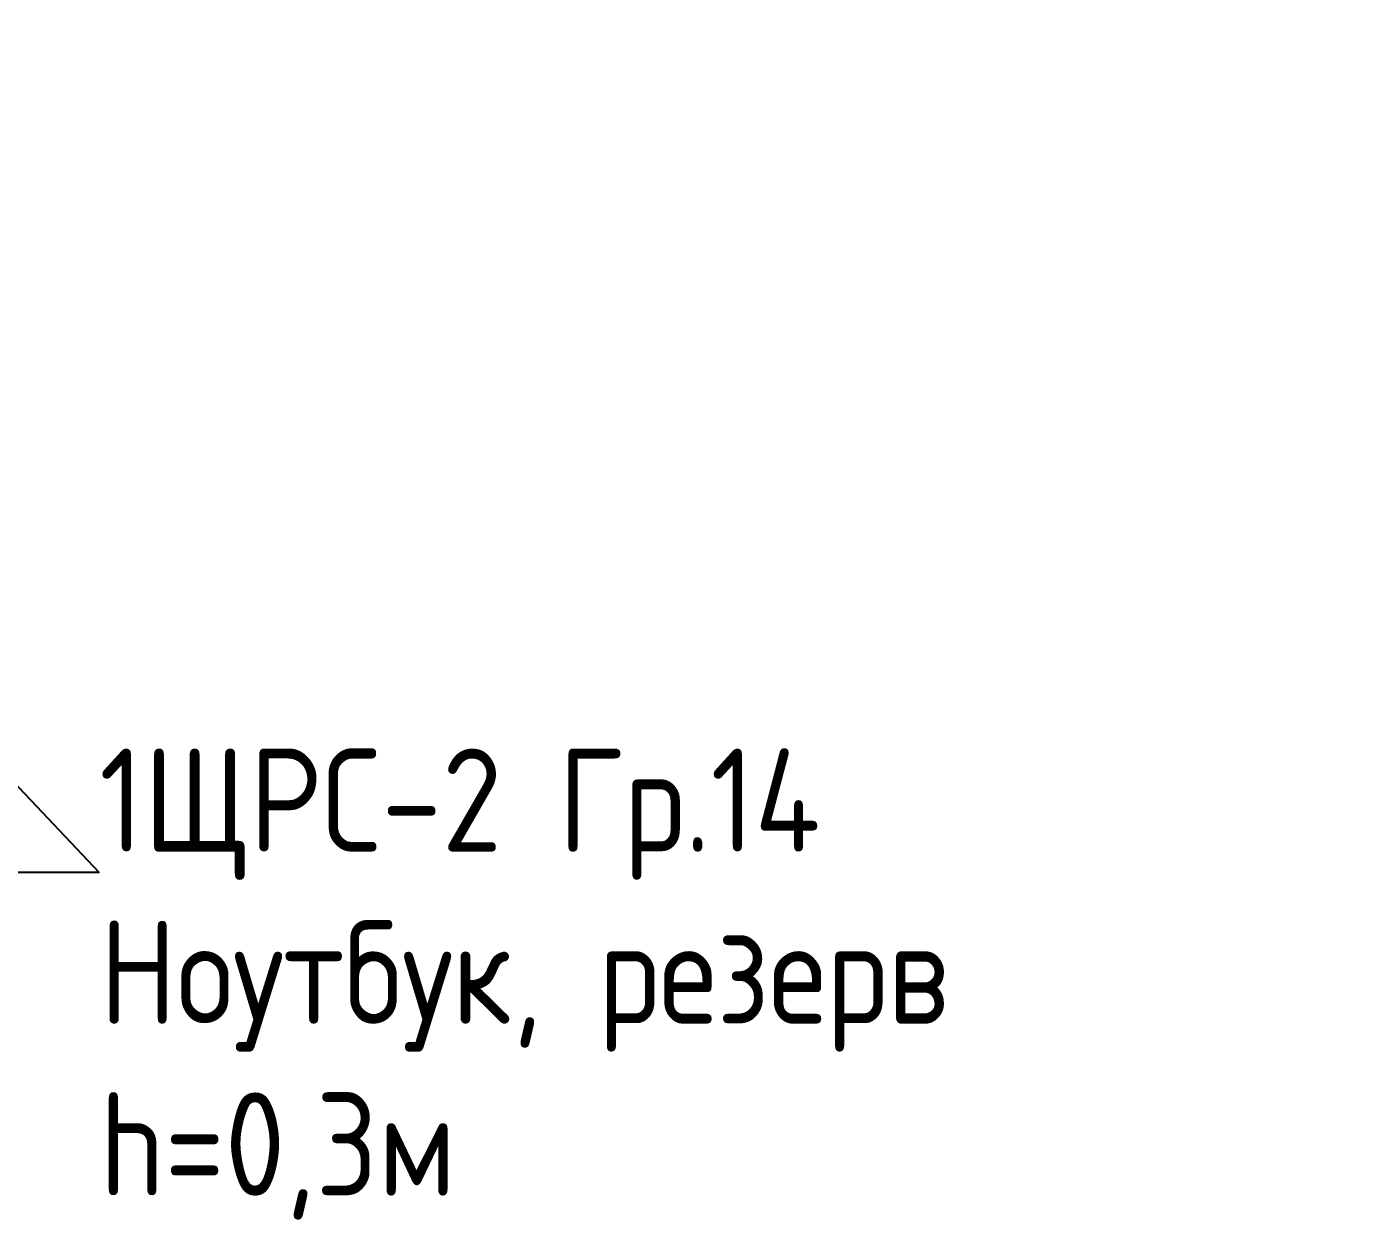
# Model space of a CAD drawing. Header units: millimetres. Extents: x -32 to 417638015, y -35 to 175284279.
# Drawn here: x 416321796 to 416325014, y 175240200 to 175243113 of the extents above; entities that cross this region are included whole.
import ezdxf
from ezdxf import colors
from ezdxf.entities.mleader import LeaderData, LeaderLine
from ezdxf.math import Vec2, Vec3

# ---------------------------------------------------------------- set-up
doc = ezdxf.new("R2010")
doc.units = ezdxf.units.MM
doc.layers.add('_ЭМ_Надписи', color=7, linetype='Continuous')
doc.styles.add('ЭОМ', font='isocpeur.ttf', dxfattribs={"width": 0.85, "height": 250})

msp = doc.modelspace()

# ---------------------------------------------------------------- leaders
at = {"layer": '_ЭМ_Надписи', "color": 7, "ltscale": 5}
ml = msp.add_multileader_mtext('Standard', dxfattribs=at)
ml.set_content('{\\fGOST Common|b0|i0|c204|p34;\\W0.9;\\C256;1ЩРС-2\\fISOCPEUR|b0|i0|c204|p34;\\W0.85; Гр.14\\P\\pxql;Ноутбук, резерв\\P\\fGOST Common|b0|i0|c0|p34;\\W0.9;h=\\fGOST Common|b0|i0|c204|p34;0,3м}', color=1, style='ЭОМ')
ml.set_leader_properties()
ml.build(insert=Vec2(0, 0))
ml.multileader.update_dxf_attribs({"text_left_attachment_type": 6, "text_right_attachment_type": 6, "dogleg_length": 0, "arrow_head_size": 200})
ctx = ml.context
ctx.base_point, ctx.char_height, ctx.arrow_head_size, ctx.landing_gap_size, ctx.plane_origin = Vec3(416321972.0809761, 175241062.9169637, -64.26463315267222), 250, 200, 0, Vec3(416293340.9230224, 175255795.5342176, -64.26463315267222)
ctx.left_attachment, ctx.right_attachment = 6, 6
notes = []
notes.append((ctx, [(0, (1, 1, 0), (416321972.0809761, 175241062.9169637, -64.26463315267222), (1, 0), 0, [(1, [(416317566.8611541, 175242024.0800787, -64.26463315267222), (416317220.8569856, 175242557.3442973, -64.26463315267222), (416319654.7412742, 175243506.760673, -64.26463315267222)], 0, [])])]))
ctx.mtext.insert, ctx.mtext.width, ctx.mtext.defined_height, ctx.mtext.flow_direction = Vec3(416321972.0809761, 175241362.9169637, -64.26463315267222), 3041.430940955104, 545.6159617257083, 5
for ctx, leaders in notes:
    for number, flags, end, landing, length, lines in leaders:
        leader = LeaderData()
        leader.index, (leader.has_last_leader_line, leader.has_dogleg_vector, leader.attachment_direction) = number, flags
        leader.last_leader_point, leader.dogleg_vector, leader.dogleg_length = Vec3(end), Vec3(landing), length
        for number, points, colour, breaks in lines:
            line = LeaderLine()
            line.index, line.vertices, line.color, line.breaks = number, Vec3.list(points), colors.encode_raw_color(colour), breaks
            leader.lines.append(line)
        ctx.leaders.append(leader)

doc.saveas('drawing.dxf')
